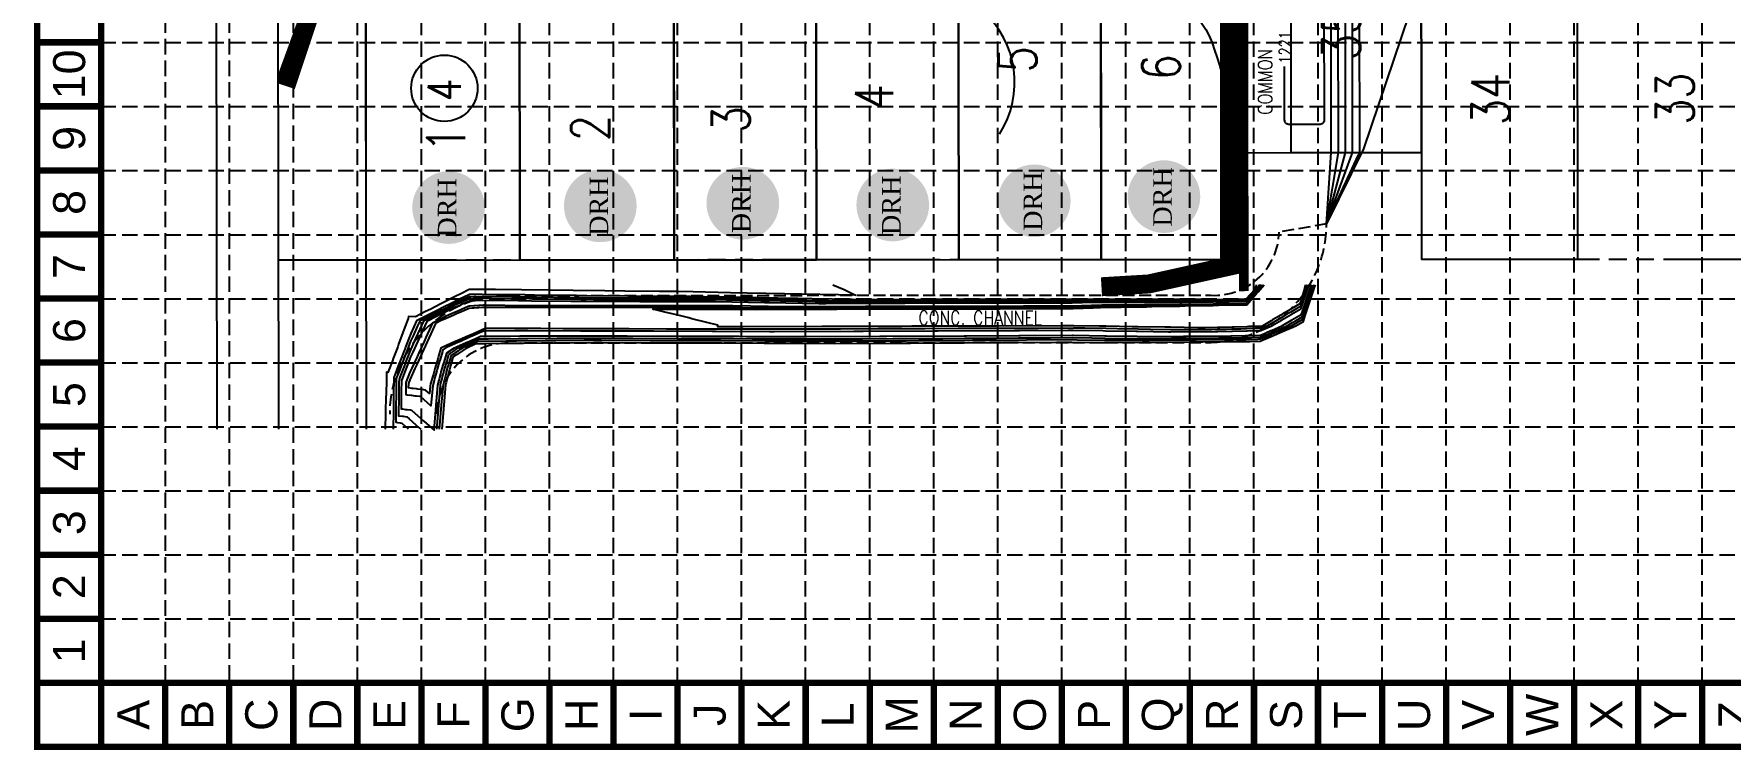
# Model space of a CAD drawing. Extents: x 4918 to 6001, y 3085 to 4816.
# Drawn here: x 4918 to 5633, y 3085 to 3387 of the extents above; entities that cross this region are included whole.
import ezdxf
from ezdxf.enums import TextEntityAlignment as Align

# ---------------------------------------------------------------- set-up
doc = ezdxf.new("R2010")
doc.units = 0
doc.header["$LTSCALE"] = 40
doc.header["$MEASUREMENT"] = 0
for name, pattern in [('HIDDEN', [0.35, 0.25, -0.1]), ('HIDDEN2', [0.175, 0.125, -0.05]), ('PROPERTY', [2.7375, 1.875, -0.1, 0.1875, -0.1, 0.1875, -0.1, 0.1875])]:
    doc.linetypes.add(name, pattern=pattern)
doc.layers.get('0').update_dxf_attribs({"linetype": 'CONTINUOUS'})
for name, color, linetype in [('area', 1, 'CONTINUOUS'), ('ARROWS', 252, 'CONTINUOUS'), ('asph-ex', 2, 'HIDDEN2'), ('base', 5, 'CONTINUOUS'), ('COMMON-AREA$', 3, 'CONTINUOUS'), ('conc-ex', 2, 'HIDDEN2'), ('conc-ex$', 9, 'CONTINUOUS'), ('cont-int-pr', 6, 'CONTINUOUS'), ('CONT-PHASE2', 6, 'CONTINUOUS'), ('curb-pr', 3, 'CONTINUOUS'), ('grid', 2, 'CONTINUOUS'), ('lots-num-pr-fu', 12, 'CONTINUOUS'), ('lots-pr', 4, 'CONTINUOUS'), ('lots-pr-blk-num$', 1, 'CONTINUOUS'), ('lots-pr-num', 3, 'CONTINUOUS'), ('propline', 5, 'PROPERTY'), ('PROPLINE-PHASE 1', 5, 'PROPERTY'), ('ROW', 7, 'CONTINUOUS'), ('rw-pr', 5, 'CONTINUOUS'), ('SILT FENCE', 200, 'CONTINUOUS'), ('SODDED LOT', 2, 'CONTINUOUS')]:
    doc.layers.add(name, color=color, linetype=linetype)
doc.styles.add('DRHorton', font='dutcheb.ttf')
doc.styles.add('S100', font='simplex.shx', dxfattribs={"width": 0.8, "height": 5})
doc.styles.add('S240', font='simplex.shx', dxfattribs={"width": 0.8, "height": 10})
doc.styles.add('S80', font='SIMPLEX.shx', dxfattribs={"width": 0.8, "bigfont": 'bf.shx'})
doc.styles.get("Standard").update_dxf_attribs({"font": 'ARIAL.TTF'})

# ---------------------------------------------------------------- blocks, each defined once
blk = doc.blocks.new('DRHorton')
h = blk.add_hatch(color=1)
h.paths.add_polyline_path([(78.7, 25.78, 1), (40.43, 25.78, 1)])
h.paths.add_polyline_path([(42.33, 17.91), (76.5, 17.91), (76.5, 34.87), (42.33, 34.87)], flags=24)
at = {"layer": 'base', "color": 176, "style": 'DRHorton'}
blk.add_text('DRH', height=9.814, dxfattribs=at).set_placement((59.39, 21.64), align=Align.CENTER)

msp = doc.modelspace()

# ---------------------------------------------------------------- linework, layer by layer
at = {"layer": 'area', "color": 7, "flags": 128}
for points in [[(5248.08, 3478.69), (5244.89, 3478.43), (5234.52, 3468.05, -0.082072), (5188.13, 3434.82), (5188.29, 3291.85), (5248.29, 3291.9)], [(5308.09, 3467.95, -0.031831), (5282.95, 3481.63), (5248.08, 3478.69), (5248.29, 3291.9), (5308.29, 3291.94)], [(5368.11, 3449.71, -0.070041), (5308.09, 3467.95), (5308.29, 3291.94), (5368.29, 3291.99)], [(5428.32, 3337.03), (5428.2, 3446.94, 0.007956), (5422.63, 3447.03), (5403.03, 3447.01, -0.038974), (5368.11, 3449.71), (5368.29, 3291.99), (5428.29, 3292.03)], [(5188.13, 3434.82, -0.097075), (5123.15, 3417.23), (5123.29, 3291.8), (5188.29, 3291.85)], [(5123.15, 3417.23, -0.017504), (5110.9, 3416.79), (5083.15, 3416.77), (5058.17, 3391.75), (5058.29, 3291.75), (5123.29, 3291.8)]]:
    msp.add_lwpolyline(points, format="xyb", close=True, dxfattribs=at)
at = {"layer": 'area', "color": 253, "flags": 128}
for points in [[(5503.21, 3432.98), (5462.42, 3442.47, 0.020685), (5448.2, 3445.17), (5448.32, 3337.05), (5503.32, 3337.09)], [(5569.11, 3419.56, -0.026789), (5534.84, 3425.62), (5503.21, 3432.98), (5503.32, 3337.09), (5503.35, 3292.09), (5569.25, 3292.14)]]:
    msp.add_lwpolyline(points, format="xyb", close=True, dxfattribs=at)
at = {"layer": 'asph-ex', "color": 7, "linetype": 'Continuous'}
for p, q in [((4993.76, 4711), (4995.43, 3220.49)), ((5019.76, 4711), (5021.43, 3220.49))]:
    msp.add_line(p, q, dxfattribs=at)
at = {"layer": 'base', "color": 7, "const_width": 2.7}
for points in [[(5999.73, 3086.55), (5999.73, 4814.55), (4919.73, 4814.55), (4919.73, 3086.55)], [(5972.73, 3113.55), (5972.73, 4787.55), (4946.73, 4787.55), (4946.73, 3113.55)]]:
    msp.add_lwpolyline(points, close=True, dxfattribs=at)
for points in [[(4946.73, 3383.55), (4919.73, 3383.55)], [(4946.73, 3356.55), (4919.73, 3356.55)], [(4946.73, 3329.55), (4919.73, 3329.55)], [(4946.73, 3302.55), (4919.73, 3302.55)], [(4946.73, 3275.55), (4919.73, 3275.55)], [(4946.73, 3248.55), (4919.73, 3248.55)], [(4946.73, 3221.55), (4919.73, 3221.55)], [(4946.73, 3194.55), (4919.73, 3194.55)], [(4946.73, 3167.55), (4919.73, 3167.55)], [(4946.73, 3140.55), (4919.73, 3140.55)], [(4946.73, 3113.55), (4919.73, 3113.55)], [(4946.73, 3113.55), (4946.73, 3086.55)], [(4973.73, 3113.55), (4973.73, 3086.55)], [(5000.73, 3113.55), (5000.73, 3086.55)], [(5027.73, 3113.55), (5027.73, 3086.55)], [(5054.73, 3113.55), (5054.73, 3086.55)], [(5081.73, 3113.55), (5081.73, 3086.55)], [(5108.73, 3113.55), (5108.73, 3086.55)], [(5135.73, 3113.55), (5135.73, 3086.55)], [(5162.73, 3113.55), (5162.73, 3086.55)], [(5189.73, 3113.55), (5189.73, 3086.55)], [(5216.73, 3113.55), (5189.73, 3113.55)], [(5216.73, 3113.55), (5216.73, 3086.55)], [(5243.73, 3113.55), (5243.73, 3086.55)], [(5270.73, 3113.55), (5270.73, 3086.55)], [(5297.73, 3113.55), (5297.73, 3086.55)], [(5324.73, 3113.55), (5324.73, 3086.55)], [(5351.73, 3113.55), (5351.73, 3086.55)], [(5378.73, 3113.55), (5378.73, 3086.55)], [(5405.73, 3113.55), (5405.73, 3086.55)], [(5432.73, 3113.55), (5432.73, 3086.55)], [(5459.73, 3113.55), (5459.73, 3086.55)], [(5486.73, 3113.55), (5486.73, 3086.55)], [(5513.73, 3113.55), (5513.73, 3086.55)], [(5540.73, 3113.55), (5540.73, 3086.55)], [(5567.73, 3113.55), (5567.73, 3086.55)], [(5594.73, 3113.55), (5594.73, 3086.55)], [(5621.73, 3113.55), (5621.73, 3086.55)]]:
    msp.add_lwpolyline(points, dxfattribs=at)
at = {"layer": 'conc-ex', "color": 253}
msp.add_line((5463.29, 3307), (5443.29, 3303.52), dxfattribs=at)
at = {"layer": 'conc-ex', "color": 7}
for p, q in [((5118.32, 3276.8), (5413.31, 3277.02)), ((5118.34, 3256.8), (5413.33, 3257.02))]:
    msp.add_line(p, q, dxfattribs=at)
for centre, radius, start, end in [((5413.29, 3307.02), 50, 270.04305, 359.98158), ((5416.1, 3304.07), 27.19, 264.11371, 358.83382), ((5118.36, 3226.8), 50, 90.04305, 180.06444), ((5118.36, 3226.8), 30, 90.04305, 180.06444)]:
    msp.add_arc(centre, radius, start, end, dxfattribs=at)
at = {"layer": 'cont-int-pr', "color": 43, "elevation": 1228, "flags": 128}
msp.add_lwpolyline([(5330.87, 3425.72), (5337.47, 3421.53, 0.138568), (5376.08, 3409.98, -0.279045), (5413.85, 3386.32, -0.097563), (5423.55, 3335.24), (5423.56, 3301.88)], format="xyb", dxfattribs=at)
at = {"layer": 'cont-int-pr', "color": 43, "elevation": 1229}
msp.add_lwpolyline([(5325.38, 3344.8, 0.372428), (5318.11, 3396.97, 0.00837), (5294.57, 3419.27, 0.00837)], format="xyb", dxfattribs=at)
at = {"layer": 'cont-int-pr', "color": 43, "flags": 128}
for points, elevation in [([(5426.55, 3373.78), (5426.54, 3302.85)], 1227), ([(5429.55, 3339.04), (5429.54, 3303.65)], 1226)]:
    msp.add_lwpolyline(points, dxfattribs=dict(at, elevation=elevation))
at = {"layer": 'CONT-PHASE2', "color": 5, "flags": 128}
for points, elevation in [([(5511.99, 4033.53), (5511.48, 3973.78, -0.019818), (5511.47, 3973.62), (5495.79, 3795.41), (5493.65, 3732.2), (5502.73, 3490.1, -0.116698), (5502.28, 3487.84), (5462.7, 3400.9, 0.107498), (5462.25, 3398.83), (5462.3, 3350.85, -0.414543), (5460.3, 3348.85), (5447.64, 3348.85, -0.414214), (5445.64, 3350.85), (5445.64, 3373.32)], 1221), ([(5463.29, 3307), (5465.32, 3337.07), (5465.25, 3398.18, -0.107498), (5465.7, 3400.25), (5505.31, 3487.25, 0.116698), (5505.75, 3489.51), (5496.65, 3732.21), (5498.78, 3795.23), (5514.47, 3973.48, 0.019818), (5514.48, 3973.64), (5514.81, 4012.45)], 1222), ([(5463.29, 3307), (5468.32, 3337.08), (5468.25, 3397.53, -0.107498), (5468.7, 3399.6), (5508.33, 3486.65, 0.116698), (5508.78, 3488.91), (5499.66, 3732.21), (5501.11, 3775.42, -0.135228), (5501.91, 3777.96), (5516.46, 3800.6)], 1223), ([(5463.29, 3307), (5471.32, 3337.08), (5471.25, 3396.88, -0.107498), (5471.7, 3398.96), (5511.35, 3486.05, 0.116698), (5511.8, 3488.31), (5505.44, 3658.11, -0.190143), (5506.65, 3661.57), (5517.45, 3674.03)], 1224), ([(5463.29, 3307), (5474.01, 3336.25, 0.088387), (5474.32, 3337.97), (5474.25, 3396.23, -0.107498), (5474.7, 3398.31), (5514.38, 3485.46, 0.116698), (5514.82, 3487.71), (5510.88, 3592.9, -0.194513), (5512.16, 3596.42), (5518.01, 3602.95)], 1225), ([(5463.29, 3307), (5476.85, 3336.08, 0.109826), (5477.32, 3338.2), (5477.25, 3395.58, -0.107498), (5477.7, 3397.66), (5517.4, 3484.86, 0.116698), (5517.85, 3487.12), (5515.66, 3545.57, -0.250849), (5517.73, 3549.81), (5518.42, 3550.3)], 1226)]:
    msp.add_lwpolyline(points, format="xyb", dxfattribs=dict(at, elevation=elevation))
at = {"layer": 'CONT-PHASE2', "color": 5, "elevation": 1227, "flags": 128}
for points in [[(5510.81, 3433.14), (5478.88, 3338.59)], [(5478.88, 3338.59), (5463.29, 3307)]]:
    msp.add_lwpolyline(points, dxfattribs=at)
at = {"layer": 'CONT-PHASE2', "color": 5}
for points in [[(5255.23, 3281.32), (5259.94, 3279.38), (5264.73, 3277.02), (5257.62, 3277.15), (5241.93, 3277.45), (5234.83, 3277.58), (5219.14, 3277.87), (5212.03, 3278.01), (5196.34, 3278.3), (5189.23, 3278.44), (5182.05, 3278.52), (5167.48, 3278.69), (5159.02, 3278.78), (5145.73, 3278.94), (5135.99, 3279.05), (5123.97, 3279.19), (5112.96, 3279.32), (5101.86, 3279.29), (5098.59, 3277.64), (5095.75, 3276.2), (5092.14, 3274.38), (5089.63, 3273.11), (5085.68, 3271.12), (5083.51, 3270.03), (5079.22, 3267.86), (5076.33, 3267.91), (5076.15, 3267.1), (5074.37, 3262.3), (5073.95, 3261.17), (5072.13, 3256.28), (5071.75, 3255.24), (5069.9, 3250.27), (5069.51, 3249.32), (5067.64, 3244.3), (5067.09, 3244.53), (5066.99, 3241.15), (5066.83, 3235.32), (5066.79, 3233.88), (5066.64, 3228.18), (5066.59, 3226.61), (5066.44, 3221.03), (5066.43, 3220.49)], [(5070, 3220.49), (5070.01, 3221.13), (5070.08, 3227.4), (5070.09, 3228.2), (5070.17, 3234.51), (5070.17, 3235.27), (5070.25, 3241.61), (5070.26, 3242.34), (5070.49, 3242.95), (5072.55, 3248.25), (5072.79, 3248.89), (5074.84, 3254.16), (5075.09, 3254.83), (5077.12, 3260.08), (5077.39, 3260.77), (5079.99, 3266.45), (5080.78, 3266.84), (5086.1, 3269.52), (5086.96, 3269.95), (5092.2, 3272.58), (5093.14, 3273.06), (5098.3, 3275.65), (5099.32, 3276.16), (5102.03, 3277.36), (5103.71, 3277.46), (5107.39, 3277.41), (5125.42, 3277.19), (5129.42, 3277.14), (5147.12, 3276.92), (5151.45, 3276.87), (5168.83, 3276.65), (5173.48, 3276.59), (5194.88, 3276.58), (5200.94, 3276.46), (5217.68, 3276.15), (5223.74, 3276.03), (5240.47, 3275.72), (5246.54, 3275.61), (5263.27, 3275.29), (5269.33, 3275.18), (5293.77, 3275.24), (5299.22, 3275.24), (5312.55, 3275.24), (5318, 3275.24), (5331.33, 3275.24), (5336.78, 3275.23), (5350.11, 3275.23), (5355.55, 3275.23), (5358.56, 3275.34), (5363.82, 3275.32), (5377.03, 3275.3), (5382.53, 3275.28), (5395.46, 3275.27), (5401.37, 3275.25), (5414.02, 3275.21), (5419.82, 3275.2), (5429.48, 3275.36), (5433.03, 3279.41), (5433.68, 3280.77), (5433.78, 3280.97), (5433.82, 3281.05), (5433.79, 3281.32)], [(5076.33, 3220.49), (5073.64, 3222.9), (5072.98, 3222.99), (5071.74, 3223.14), (5071.06, 3223.22), (5071.11, 3227.76), (5071.14, 3230.33), (5071.2, 3234.83), (5071.23, 3237.43), (5071.28, 3241.9), (5072.73, 3245.64), (5073.57, 3247.81), (5075.03, 3251.58), (5075.86, 3253.72), (5077.33, 3257.52), (5078.38, 3259.82), (5080.3, 3264.02), (5081.33, 3266.26), (5085.38, 3268.29), (5087.43, 3269.32), (5091.56, 3271.4), (5093.53, 3272.39), (5097.74, 3274.51), (5098.75, 3274.95), (5101.09, 3275.99), (5102, 3276.39), (5102.57, 3276.43), (5104.02, 3276.51), (5104.64, 3276.54), (5119.84, 3276.35), (5126.35, 3276.27), (5141.87, 3276.08), (5148.06, 3276), (5163.89, 3275.81), (5171.26, 3275.8), (5193.05, 3275.78), (5198.49, 3275.78), (5217.03, 3275.43), (5221.29, 3275.35), (5239.83, 3275), (5244.08, 3274.92), (5262.63, 3274.58), (5268.84, 3274.59), (5297.05, 3274.67), (5302.12, 3274.68), (5318.14, 3274.68), (5320.9, 3274.68), (5336.91, 3274.68), (5339.68, 3274.67), (5355.69, 3274.67), (5356.31, 3274.7), (5359.89, 3274.83), (5360.56, 3274.85), (5376.37, 3274.82), (5378.97, 3274.82), (5395.45, 3274.81), (5397.35, 3274.81), (5413.93, 3274.75), (5415.44, 3274.77), (5427.22, 3274.97), (5429.51, 3275.02), (5430.32, 3275.95), (5434.31, 3280.51), (5435.02, 3281.32)], [(5435.35, 3281.32), (5434.33, 3280.16), (5432.53, 3278.1), (5429.53, 3274.67), (5421.14, 3274.51), (5415.46, 3274.42), (5408.13, 3274.31), (5399.23, 3274.34), (5389.39, 3274.35), (5380.86, 3274.36), (5370.04, 3274.34), (5362.56, 3274.35), (5360.03, 3274.27), (5358.28, 3274.21), (5355.83, 3274.11), (5348.03, 3274.11), (5337.05, 3274.12), (5329.26, 3274.12), (5318.28, 3274.12), (5310.48, 3274.12), (5290.35, 3274.07), (5277.19, 3274.03), (5255.92, 3273.97), (5247.69, 3274.13), (5233.13, 3274.4), (5224.89, 3274.56), (5210.33, 3274.83), (5202.1, 3274.98), (5183.47, 3275), (5174.87, 3275.01), (5154.31, 3275.02), (5148.99, 3275.09), (5132.28, 3275.29), (5127.28, 3275.36), (5110.25, 3275.57), (5105.57, 3275.63), (5103.99, 3275.54), (5103.5, 3275.51), (5101.97, 3275.42), (5099.51, 3274.33), (5098.73, 3273.98), (5096.17, 3272.85), (5094.87, 3272.2), (5089.98, 3269.74), (5088.77, 3269.13), (5083.8, 3266.63), (5082.66, 3266.06), (5080.24, 3260.76), (5079.72, 3259.63), (5077.26, 3254.26), (5076.88, 3253.28), (5074.96, 3248.32), (5074.59, 3247.37), (5072.66, 3242.38), (5072.3, 3241.46), (5072.29, 3240.35), (5072.22, 3234.39), (5072.2, 3233.25), (5072.13, 3227.32), (5072.12, 3226.15), (5073.71, 3225.95), (5074.04, 3225.91), (5075.61, 3225.72), (5076.63, 3224.8), (5080.78, 3221.07), (5081.43, 3220.49)], [(5435.68, 3281.32), (5434.74, 3280.25), (5434.36, 3279.81), (5429.83, 3274.64), (5429.55, 3274.32), (5428.78, 3274.31), (5415.48, 3274.06), (5415.06, 3274.05), (5411.24, 3274), (5402.34, 3273.87), (5401.11, 3273.88), (5383.33, 3273.89), (5382.75, 3273.89), (5375.13, 3273.88), (5364.56, 3273.86), (5364.37, 3273.86), (5360.25, 3273.73), (5360.17, 3273.72), (5356.06, 3273.56), (5355.97, 3273.55), (5337.61, 3273.56), (5337.19, 3273.56), (5318.83, 3273.56), (5318.07, 3273.56), (5285.54, 3273.47), (5283.64, 3273.47), (5252.26, 3273.38), (5249.22, 3273.37), (5228.5, 3273.76), (5226.42, 3273.8), (5205.71, 3274.19), (5203.04, 3274.19), (5178.48, 3274.21), (5173.89, 3274.21), (5151.25, 3274.23), (5144.73, 3274.24), (5128.22, 3274.44), (5122.7, 3274.51), (5106.51, 3274.71), (5105.97, 3274.68), (5104.44, 3274.59), (5103.96, 3274.57), (5102.37, 3274.48), (5101.95, 3274.45), (5101.27, 3274.15), (5098.7, 3273.01), (5097.93, 3272.67), (5095.45, 3271.57), (5094.59, 3271.19), (5090.1, 3268.94), (5088.4, 3268.08), (5084, 3265.87), (5083.14, 3264), (5081.05, 3259.44), (5080.17, 3257.51), (5078.1, 3253), (5077.19, 3251.01), (5075.61, 3246.93), (5074.89, 3245.07), (5073.32, 3241.02), (5073.26, 3236.17), (5073.24, 3233.95), (5073.18, 3229.07), (5073.77, 3229), (5075.1, 3228.83), (5075.67, 3228.76), (5077.02, 3228.59), (5077.57, 3228.53), (5081.52, 3224.98), (5082.75, 3223.88), (5087.07, 3220.01), (5087.8, 3228.65), (5087.95, 3230.43), (5088.68, 3239.01), (5089.24, 3241.2), (5089.36, 3241.67), (5089.93, 3243.86), (5090.13, 3244.58), (5091.1, 3247.91), (5091.31, 3248.63), (5092.28, 3251.97), (5092.49, 3252.69), (5093.94, 3253.64), (5094.31, 3253.89), (5095.7, 3254.81), (5096.87, 3255.32), (5100.61, 3256.96), (5101.79, 3257.48), (5105.53, 3259.12), (5106.71, 3259.63), (5119.25, 3259.74), (5123.2, 3259.78), (5135.75, 3259.89), (5142.08, 3259.87), (5163.51, 3259.8), (5168.54, 3259.78), (5191.27, 3259.71), (5195.01, 3259.7), (5215.65, 3259.63), (5218.86, 3259.61), (5239.5, 3259.54), (5244.04, 3259.56), (5275.03, 3259.66), (5277.81, 3259.67), (5310.56, 3259.78), (5311.58, 3259.79), (5333.61, 3259.93), (5334.26, 3259.93), (5356.29, 3260.07), (5356.69, 3260.06), (5369.91, 3259.85), (5370.51, 3259.84), (5383.53, 3259.63), (5384.33, 3259.61), (5403.04, 3259.74), (5404.21, 3259.74), (5422.91, 3259.86), (5423.28, 3259.87), (5429.03, 3260.01), (5429.42, 3260.02), (5435.15, 3260.16), (5435.56, 3260.17), (5439.84, 3262.01), (5440.14, 3262.14), (5444.42, 3263.97), (5444.69, 3264.13), (5448.51, 3266.38), (5448.75, 3266.53), (5452.6, 3268.79), (5452.81, 3268.92), (5453.57, 3271.23), (5455.79, 3278.03), (5456.36, 3279.76), (5456.87, 3281.32)], [(5455.81, 3281.32), (5455.45, 3280.23), (5452.69, 3271.82), (5452.47, 3271.12), (5448.62, 3268.86), (5448.4, 3268.73), (5444.53, 3266.45), (5444.34, 3266.34), (5440.44, 3264.04), (5440.26, 3263.96), (5435.86, 3262.07), (5435.68, 3261.99), (5429.8, 3261.85), (5429.54, 3261.85), (5423.68, 3261.7), (5423.4, 3261.7), (5417.56, 3261.55), (5416.56, 3261.55), (5397.69, 3261.43), (5396.69, 3261.42), (5383.75, 3261.63), (5382.86, 3261.64), (5370.13, 3261.85), (5369.04, 3261.87), (5356.51, 3262.07), (5354.39, 3262.06), (5333.83, 3261.93), (5331.71, 3261.92), (5299.5, 3261.81), (5297.94, 3261.8), (5268.04, 3261.7), (5264.17, 3261.69), (5263.97, 3261.69), (5230.41, 3261.57), (5228.44, 3261.57), (5205.98, 3261.65), (5204.36, 3261.65), (5179.52, 3261.73), (5176.6, 3261.74), (5153.05, 3261.81), (5148.84, 3261.83), (5126.59, 3261.9), (5121.08, 3261.91), (5108.02, 3261.8), (5107, 3261.35), (5103.1, 3259.65), (5102.08, 3259.2), (5098.18, 3257.49), (5097.16, 3257.04), (5093.27, 3255.34), (5092.24, 3254.89), (5090.8, 3253.94), (5090.59, 3253.21), (5089.62, 3249.88), (5089.41, 3249.15), (5088.45, 3245.83), (5088.24, 3245.1), (5087.27, 3241.78), (5087.06, 3241.04), (5086.5, 3238.87), (5085.77, 3230.32), (5081.5, 3234.15), (5081.06, 3234.2), (5079.6, 3234.38), (5079.14, 3234.44), (5077.7, 3234.62), (5077.22, 3234.68), (5075.8, 3234.85), (5075.3, 3234.91), (5075.36, 3240.13), (5077.05, 3244.5), (5077.83, 3246.18), (5080.03, 3251), (5080.77, 3252.62), (5083.01, 3257.49), (5083.72, 3259.05), (5085.98, 3263.99), (5086.67, 3265.48), (5091.43, 3267.88), (5092.14, 3268.19), (5094.77, 3269.36), (5095.39, 3269.63), (5098.11, 3270.84), (5098.64, 3271.07), (5101.46, 3272.32), (5101.89, 3272.51), (5102.16, 3272.53), (5103.91, 3272.63), (5104.23, 3272.65), (5105.92, 3272.74), (5106.3, 3272.76), (5107.93, 3272.85), (5108.38, 3272.88), (5125.56, 3272.66), (5131.23, 3272.66), (5154.72, 3272.64), (5158.46, 3272.64), (5183.88, 3272.62), (5185.69, 3272.62), (5211.33, 3272.6), (5212.92, 3272.6), (5213.01, 3272.6), (5235.72, 3272.17), (5235.81, 3272.17), (5268.96, 3272.26), (5270.23, 3272.26), (5302.25, 3272.35), (5304.66, 3272.36), (5335.54, 3272.44), (5337.47, 3272.44), (5354.32, 3272.44), (5356.25, 3272.44), (5360, 3272.59), (5360.45, 3272.61), (5364.17, 3272.76), (5364.64, 3272.77), (5368.53, 3272.88), (5370.02, 3272.89), (5386.52, 3272.96), (5390.24, 3272.96), (5401.46, 3273.12), (5402.94, 3273.14), (5415.53, 3273.37), (5416.6, 3273.39), (5429.6, 3273.63), (5434.24, 3278.94), (5434.4, 3279.12), (5436.33, 3281.32)], [(5455.15, 3281.32), (5454.99, 3280.73), (5454.6, 3279.27), (5452.29, 3272.22), (5450.73, 3271.3), (5448.23, 3269.83), (5446.64, 3268.89), (5444.17, 3267.44), (5442.54, 3266.48), (5440.11, 3265.05), (5438.45, 3264.07), (5435.74, 3262.91), (5433.25, 3262.85), (5429.6, 3262.76), (5427.13, 3262.7), (5423.46, 3262.61), (5421.01, 3262.55), (5417.31, 3262.46), (5414.89, 3262.4), (5402.86, 3262.32), (5397.48, 3262.41), (5389.04, 3262.55), (5383.86, 3262.63), (5375.22, 3262.77), (5370.24, 3262.85), (5361.4, 3263), (5356.63, 3263.08), (5341.77, 3262.98), (5329.51, 3262.94), (5308.01, 3262.87), (5293.97, 3262.82), (5274.24, 3262.75), (5258.44, 3262.7), (5240.47, 3262.64), (5222.91, 3262.58), (5211.47, 3262.62), (5197.03, 3262.66), (5185, 3262.7), (5169.27, 3262.75), (5158.54, 3262.79), (5141.51, 3262.84), (5132.08, 3262.87), (5113.74, 3262.93), (5108.68, 3262.88), (5105.27, 3261.39), (5103.76, 3260.73), (5100.35, 3259.24), (5098.84, 3258.58), (5095.43, 3257.09), (5093.92, 3256.42), (5090.52, 3254.93), (5089.96, 3254.56), (5089.15, 3251.8), (5088.78, 3250.51), (5087.98, 3247.74), (5087.6, 3246.45), (5086.8, 3243.69), (5086.43, 3242.4), (5085.63, 3239.64), (5085.41, 3238.79), (5085.13, 3235.47), (5083.47, 3236.96), (5082.12, 3237.13), (5081.57, 3237.19), (5080.2, 3237.36), (5079.67, 3237.43), (5078.28, 3237.6), (5077.77, 3237.66), (5076.36, 3237.84), (5076.39, 3239.69), (5076.99, 3241.25), (5079.16, 3245.99), (5079.96, 3247.74), (5082.11, 3252.42), (5082.94, 3254.24), (5085.06, 3258.86), (5085.92, 3260.73), (5088, 3265.29), (5089.85, 3266.22), (5092.12, 3267.22), (5093.19, 3267.7), (5095.37, 3268.66), (5096.54, 3269.18), (5098.62, 3270.1), (5099.88, 3270.66), (5101.87, 3271.54), (5103.1, 3271.61), (5103.88, 3271.66), (5105.17, 3271.73), (5105.89, 3271.77), (5107.24, 3271.85), (5107.91, 3271.88), (5109.31, 3271.96), (5115.98, 3271.88), (5134.84, 3271.86), (5145.14, 3271.86), (5162.07, 3271.84), (5174.29, 3271.84), (5189.3, 3271.82), (5203.45, 3271.81), (5216.53, 3271.8), (5229.1, 3271.57), (5244.03, 3271.61), (5263.53, 3271.66), (5277.32, 3271.7), (5297.95, 3271.76), (5310.61, 3271.79), (5332.38, 3271.85), (5343.89, 3271.88), (5356.39, 3271.88), (5357.77, 3271.94), (5360.58, 3272.05), (5361.92, 3272.12), (5364.78, 3272.23), (5366.09, 3272.29), (5368.98, 3272.37), (5370.48, 3272.4), (5383.71, 3272.47), (5387.42, 3272.52), (5396.4, 3272.64), (5401.49, 3272.74), (5410.14, 3272.9), (5415.55, 3273.01), (5424.1, 3273.17), (5429.62, 3273.29), (5431.54, 3275.48), (5434.43, 3278.78), (5436.45, 3281.09), (5436.65, 3281.32)], [(5088.19, 3220.49), (5088.6, 3225.28), (5088.89, 3228.73), (5089.48, 3235.71), (5089.77, 3239.09), (5089.99, 3239.95), (5090.45, 3241.75), (5090.68, 3242.61), (5091.14, 3244.41), (5091.36, 3245.27), (5092.15, 3248.01), (5092.54, 3249.32), (5093.33, 3252.06), (5093.9, 3252.44), (5095.15, 3253.27), (5095.66, 3253.6), (5096.98, 3254.47), (5097.42, 3254.77), (5101.13, 3256.39), (5102.34, 3256.92), (5106.05, 3258.55), (5110.09, 3258.58), (5122.55, 3258.69), (5126.59, 3258.73), (5139.04, 3258.84), (5143.08, 3258.87), (5163.06, 3258.81), (5170.84, 3258.78), (5189.52, 3258.72), (5197.32, 3258.7), (5213.37, 3258.64), (5221.17, 3258.61), (5237.22, 3258.56), (5245.02, 3258.53), (5267.74, 3258.61), (5280.55, 3258.65), (5301.51, 3258.72), (5310.81, 3258.78), (5324.19, 3258.87), (5333.5, 3258.92), (5346.88, 3259.01), (5356.18, 3259.07), (5364.34, 3258.94), (5369.8, 3258.85), (5378.16, 3258.71), (5385.84, 3258.76), (5398.03, 3258.84), (5405.71, 3258.89), (5417.91, 3258.97), (5425.59, 3259.02), (5429.36, 3259.11), (5431.71, 3259.17), (5435.5, 3259.26), (5437.24, 3260.01), (5440.08, 3261.23), (5441.82, 3261.98), (5444.66, 3263.19), (5446.4, 3263.94), (5448.92, 3265.42), (5450.49, 3266.35), (5452.98, 3267.82), (5454.45, 3272.3), (5455.96, 3276.93), (5457.4, 3281.32)], [(5457.94, 3281.32), (5456.28, 3276.27), (5456.14, 3275.82), (5455.56, 3274.07), (5453.15, 3266.71), (5452.48, 3266.32), (5449.09, 3264.32), (5448.39, 3263.91), (5444.6, 3262.28), (5443.81, 3261.94), (5440.02, 3260.32), (5439.23, 3259.98), (5435.44, 3258.35), (5434.39, 3258.32), (5429.3, 3258.2), (5428.27, 3258.17), (5411.73, 3258.07), (5408.39, 3258.04), (5391.86, 3257.94), (5388.52, 3257.92), (5371.98, 3257.81), (5369.69, 3257.84), (5358.16, 3258.03), (5356.07, 3258.07), (5336.81, 3257.94), (5333.39, 3257.92), (5314.13, 3257.8), (5310.7, 3257.78), (5291.44, 3257.66), (5286.08, 3257.64), (5257.68, 3257.54), (5250.55, 3257.52), (5231.74, 3257.58), (5226.7, 3257.6), (5207.89, 3257.67), (5202.85, 3257.68), (5184.04, 3257.75), (5178.17, 3257.77), (5157.57, 3257.83), (5150.41, 3257.86), (5138.38, 3257.75), (5133.92, 3257.71), (5121.89, 3257.61), (5117.43, 3257.57), (5105.4, 3257.46), (5104.07, 3256.88), (5100.48, 3255.31), (5099.15, 3254.73), (5097.82, 3253.85), (5097.39, 3253.56), (5096, 3252.64), (5095.63, 3252.4), (5094.17, 3251.44), (5093.97, 3250.73), (5093, 3247.38), (5092.79, 3246.68), (5092.23, 3244.48), (5092.11, 3244.02), (5091.55, 3241.82), (5091.43, 3241.36), (5090.86, 3239.16), (5090.13, 3230.55), (5089.98, 3228.8), (5089.28, 3220.49)], [(5458.47, 3281.32), (5458.11, 3280.24), (5456.31, 3274.72), (5454.37, 3268.81), (5453.32, 3265.61), (5450.38, 3263.88), (5449.12, 3263.34), (5445.8, 3261.91), (5444.54, 3261.37), (5441.22, 3259.94), (5439.96, 3259.4), (5436.64, 3257.98), (5435.38, 3257.44), (5430.94, 3257.33), (5425.43, 3257.29), (5411.07, 3257.2), (5405.56, 3257.16), (5391.19, 3257.07), (5385.68, 3257.03), (5371.32, 3256.94), (5365.8, 3256.9), (5355.96, 3257.07), (5349.43, 3257.02), (5333.28, 3256.92), (5326.75, 3256.88), (5310.59, 3256.78), (5304.06, 3256.73), (5287.91, 3256.63), (5281.38, 3256.59), (5256.08, 3256.5), (5250.1, 3256.52), (5232.23, 3256.59), (5226.25, 3256.61), (5208.38, 3256.67), (5202.4, 3256.69), (5184.53, 3256.76), (5178.55, 3256.78), (5157.75, 3256.84), (5154.22, 3256.81), (5141.25, 3256.7), (5137.73, 3256.67), (5124.76, 3256.55), (5121.23, 3256.52), (5108.27, 3256.41), (5104.74, 3256.38), (5100.87, 3254.69), (5100.48, 3254.43), (5099.11, 3253.52), (5098.66, 3253.22), (5097.35, 3252.36), (5096.84, 3252.02), (5095.6, 3251.19), (5095.02, 3250.81), (5094.23, 3248.09), (5094, 3247.21), (5093.54, 3245.43), (5093.32, 3244.56), (5092.86, 3242.77), (5092.64, 3241.9), (5092.18, 3240.11), (5091.95, 3239.24), (5091.66, 3235.82), (5091.07, 3228.88), (5090.78, 3225.39), (5090.36, 3220.49)], [(5454.37, 3281.32), (5454.11, 3280.35), (5452.77, 3275.3), (5452.12, 3273.32), (5448.74, 3271.33), (5448.06, 3270.93), (5444.65, 3268.92), (5444, 3268.54), (5440.56, 3266.51), (5439.94, 3266.15), (5436.47, 3264.1), (5435.8, 3263.82), (5430.57, 3263.69), (5429.66, 3263.67), (5424.45, 3263.54), (5423.52, 3263.52), (5418.33, 3263.39), (5417.37, 3263.37), (5412.21, 3263.25), (5409.04, 3263.22), (5397.59, 3263.41), (5395.22, 3263.45), (5383.97, 3263.63), (5381.4, 3263.68), (5370.35, 3263.86), (5367.57, 3263.9), (5356.74, 3264.08), (5351.84, 3264.05), (5323.98, 3263.95), (5318.07, 3263.93), (5288.45, 3263.83), (5284.31, 3263.82), (5252.92, 3263.71), (5250.54, 3263.7), (5217.39, 3263.59), (5216.95, 3263.59), (5206.65, 3263.63), (5206.73, 3264.38), (5202.1, 3265.51), (5195.78, 3267.04), (5194.51, 3267.35), (5191.65, 3268.05), (5186.94, 3269.2), (5184.86, 3269.7), (5179.36, 3271.04), (5192.91, 3271.03), (5193.87, 3271.03), (5220.14, 3271.01), (5222.39, 3270.97), (5252.38, 3271.05), (5256.82, 3271.06), (5285.67, 3271.14), (5291.25, 3271.15), (5318.96, 3271.23), (5325.67, 3271.25), (5352.25, 3271.32), (5356.53, 3271.32), (5359.71, 3271.46), (5360.72, 3271.5), (5363.81, 3271.65), (5364.91, 3271.69), (5367.99, 3271.82), (5369.11, 3271.85), (5372.43, 3271.92), (5376.79, 3271.94), (5387.44, 3272.11), (5389.7, 3272.14), (5401.51, 3272.37), (5403.61, 3272.41), (5415.58, 3272.66), (5417.83, 3272.7), (5429.65, 3272.94), (5433.75, 3277.63), (5434.45, 3278.43), (5436.98, 3281.32)]]:
    msp.add_lwpolyline(points, dxfattribs=at)
at = {"layer": 'curb-pr', "color": 7, "flags": 128}
msp.add_lwpolyline([(5032.23, 3398.72), (5021.23, 3368.72)], dxfattribs=at)
at = {"layer": 'grid', "color": 253, "linetype": 'HIDDEN', "ltscale": 0.65}
for p, q in [((4973.82, 3114.55), (4973.82, 4788.55)), ((5000.82, 3114.55), (5000.82, 4788.55)), ((5027.82, 3114.55), (5027.82, 4788.55)), ((5054.73, 3113.55), (5054.73, 4787.55)), ((5081.73, 3113.55), (5081.73, 4787.55)), ((5108.73, 3113.55), (5108.73, 4787.55)), ((5135.73, 3113.55), (5135.73, 4787.55)), ((5162.73, 3113.55), (5162.73, 4787.55)), ((5189.73, 3113.55), (5189.73, 4787.55)), ((5216.73, 3113.55), (5216.73, 4787.55)), ((5243.73, 3113.55), (5243.73, 4787.55)), ((5270.73, 3113.55), (5270.73, 4787.55)), ((5297.73, 3113.55), (5297.73, 4787.55)), ((5324.73, 3113.55), (5324.73, 4787.55)), ((5351.73, 3113.55), (5351.73, 4787.55)), ((5378.73, 3113.55), (5378.73, 4787.55)), ((5405.73, 3113.55), (5405.73, 4787.55)), ((5432.73, 3113.55), (5432.73, 4787.55)), ((5459.73, 3113.55), (5459.73, 4787.55)), ((5486.73, 3113.55), (5486.73, 4787.55)), ((5513.73, 3113.55), (5513.73, 4787.55)), ((5540.73, 3113.55), (5540.73, 4787.55)), ((5567.73, 3113.55), (5567.73, 4787.55)), ((5594.73, 3113.55), (5594.73, 4787.55)), ((5621.73, 3113.55), (5621.73, 4787.55)), ((4946.48, 3383.46), (5891.85, 3383.46)), ((4946.48, 3356.46), (5891.85, 3356.46)), ((4946.48, 3329.46), (5891.85, 3329.46)), ((4946.48, 3302.46), (5891.85, 3302.46)), ((4946.48, 3275.46), (5891.85, 3275.46)), ((4946.48, 3248.46), (5891.85, 3248.46)), ((4946.48, 3221.46), (5891.85, 3221.46)), ((4946.48, 3194.46), (5891.85, 3194.46)), ((4946.48, 3167.46), (5891.85, 3167.46)), ((4946.48, 3140.46), (5891.85, 3140.46))]:
    msp.add_line(p, q, dxfattribs=at)
at = {"layer": 'lots-pr', "color": 7}
for p, q in [((5248.29, 3291.9), (5248.08, 3478.69)), ((5308.29, 3291.94), (5308.09, 3467.95)), ((5368.29, 3291.99), (5368.11, 3449.71)), ((5188.29, 3291.85), (5188.13, 3434.82)), ((5123.29, 3291.8), (5123.15, 3417.23))]:
    msp.add_line(p, q, dxfattribs=at)
at = {"layer": 'lots-pr-blk-num$', "color": 7}
msp.add_circle((5091.42, 3364.18), 14, dxfattribs=at)
at = {"layer": 'propline', "color": 7}
for p, q in [((5428.35, 3292.03), (5428.24, 3446.94)), ((5503.32, 3337.09), (5503.35, 3292.09)), ((5021.49, 3291.86), (5428.35, 3292.03))]:
    msp.add_line(p, q, dxfattribs=at)
at = {"layer": 'propline', "color": 253}
for p, q in [((5428.32, 3337.03), (5503.32, 3337.09)), ((5503.35, 3292.09), (5789.25, 3292.3))]:
    msp.add_line(p, q, dxfattribs=at)
at = {"layer": 'PROPLINE-PHASE 1', "color": 7, "linetype": 'Continuous', "const_width": 4, "flags": 128}
msp.add_lwpolyline([(5428.48, 3278.65), (5428.24, 3446.94, -0.015275), (5438.91, 3446.28), (5443.52, 3496.07), (5443.37, 3627.24), (5395.25, 3627.66), (5380.8, 3649.78), (5366.5, 3671.69), (5347.83, 3700.27), (5347.77, 3755.28), (5347.7, 3810.28), (5376.77, 3810.02), (5397.91, 3834.14), (5449.14, 3892.6), (5449.14, 4057.53), (5376.84, 4140.03), (5347.33, 4140.29), (5347.15, 4306.54), (5370.76, 4345.41), (5413.19, 4387.84), (5341.56, 4477.33), (5324.25, 4524.24, 0.039299), (5292.89, 4509.78), (5292.85, 4685.35)], format="xyb", dxfattribs=at)
at = {"layer": 'ROW', "color": 7}
msp.add_line((5056.75, 4711), (5058.39, 3220.49), dxfattribs=at)
at = {"layer": 'rw-pr', "color": 7}
msp.add_line((5058.24, 3391.75), (5058.35, 3291.77), dxfattribs=at)
at = {"layer": 'SILT FENCE', "const_width": 8, "flags": 128}
msp.add_lwpolyline([(5422.32, 3453.32), (5422.4, 3289.2), (5388.36, 3281.69), (5368.44, 3280.51)], dxfattribs=at)
at = {"layer": 'SODDED LOT', "const_width": 8, "flags": 128}
msp.add_lwpolyline([(5436.91, 3454.23), (5394.18, 3454.49, -0.11759), (5285.14, 3488.56, 0.357199), (5247.26, 3492.71, -0.220406), (5111.62, 3424.13), (5060.38, 3424.58, 0.336923), (5036.06, 3399.5), (5024.57, 3365.15)], format="xyb", dxfattribs=at)

# ---------------------------------------------------------------- block references
at = {"layer": 'ARROWS', "xscale": 0.7999999999999545, "yscale": 0.7999999999999545, "zscale": 0.8, "rotation": 90}
for p in [(5415.4, 3270.85), (5113.82, 3266.23), (5177.78, 3266.96), (5237.85, 3268.06), (5301.07, 3267.32), (5360.74, 3269.09)]:
    msp.add_blockref('DRHorton', p, dxfattribs=at)

# ---------------------------------------------------------------- texts
at = {"layer": 'base', "color": 7}
for s, p in [('10', (4933.23, 3370.05)), ('9', (4933.23, 3343.05)), ('8', (4933.23, 3316.05)), ('7', (4933.23, 3289.05)), ('6', (4933.23, 3262.05)), ('5', (4933.23, 3235.05)), ('4', (4933.23, 3208.05)), ('3', (4933.23, 3181.05)), ('2', (4933.23, 3154.05)), ('1', (4933.23, 3127.05)), ('A', (4960.23, 3100.05)), ('B', (4987.23, 3100.05)), ('C', (5014.23, 3100.05)), ('D', (5041.23, 3100.05)), ('E', (5068.23, 3100.05)), ('F', (5095.23, 3100.05)), ('G', (5122.23, 3100.05)), ('H', (5149.23, 3100.05)), ('K', (5230.23, 3100.05)), ('L', (5257.23, 3100.05)), ('M', (5284.23, 3100.05)), ('N', (5311.23, 3100.05)), ('O', (5338.23, 3100.05)), ('P', (5365.23, 3100.05)), ('Q', (5392.23, 3100.05)), ('R', (5419.23, 3100.05)), ('S', (5446.23, 3100.05)), ('T', (5473.23, 3100.05)), ('U', (5500.23, 3100.05)), ('V', (5527.23, 3100.05)), ('W', (5554.23, 3100.05)), ('X', (5581.23, 3100.05)), ('Y', (5608.23, 3100.05)), ('Z', (5635.23, 3100.05)), ('I', (5176.23, 3100.05)), ('J', (5203.23, 3100.05))]:
    msp.add_text(s, height=13.5, rotation=90, dxfattribs=at).set_placement(p, align=Align.MIDDLE_CENTER)
at = {"layer": 'COMMON-AREA$', "color": 253, "style": 'S240', "width": 0.8}
msp.add_text('COMMON', height=6, rotation=90, dxfattribs=at).set_placement((5440.47, 3353.05))
at = {"layer": 'conc-ex$', "color": 7, "style": 'S80', "width": 0.8}
msp.add_text('CONC. CHANNEL', height=6, dxfattribs=at).set_placement((5291.3, 3264.43))
at = {"layer": 'CONT-PHASE2', "color": 5, "style": 'S100', "width": 0.8}
msp.add_text('1221', height=5, rotation=90, dxfattribs=at).set_placement((5448.34, 3374.57))
at = {"layer": 'lots-num-pr-fu', "color": 253, "style": 'S100', "width": 0.8}
for s, p in [('35', (5477.53, 3376.09)), ('34', (5540.48, 3348.71)), ('33', (5618.16, 3348.79))]:
    msp.add_text(s, height=16, rotation=90, dxfattribs=at).set_placement(p)
at = {"layer": 'lots-pr-blk-num$', "color": 7, "style": 'S100', "width": 0.8}
msp.add_text('4', height=14, rotation=90, dxfattribs=at).set_placement((5098.4, 3358.74, 1338.35))
at = {"layer": 'lots-pr-num', "color": 7, "style": 'S100', "width": 0.8}
for s, p in [('5', (5341.05, 3370.85)), ('6', (5401.55, 3367.59)), ('4', (5280.67, 3354.94)), ('3', (5220.18, 3345.63)), ('2', (5160.84, 3341.91)), ('1', (5100.14, 3337.26))]:
    msp.add_text(s, height=16, rotation=90, dxfattribs=at).set_placement(p)

doc.saveas('drawing.dxf')
